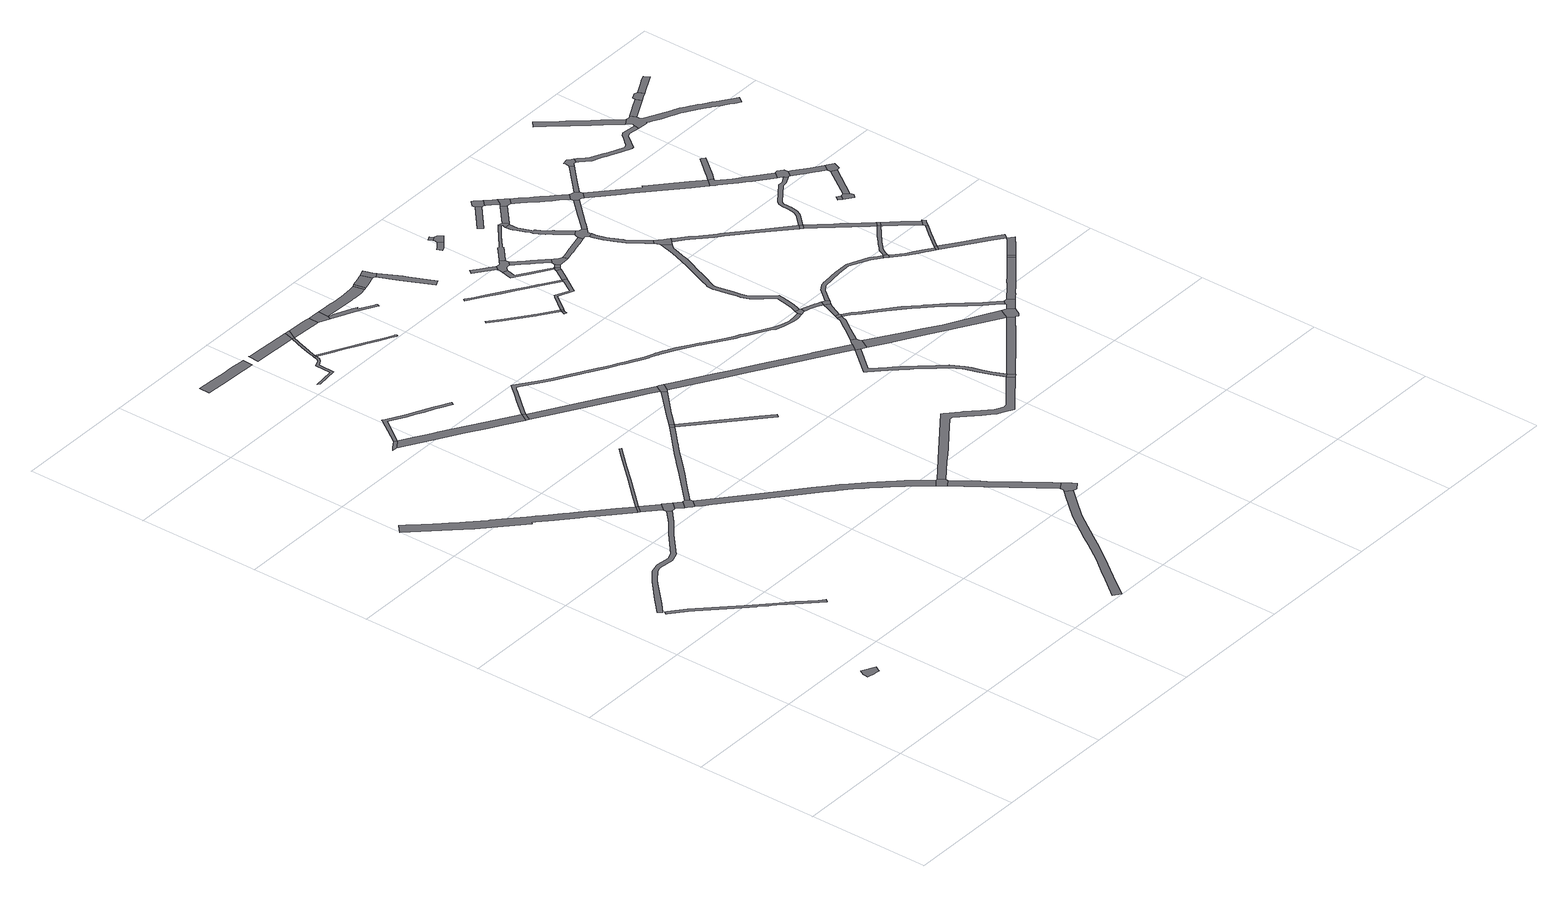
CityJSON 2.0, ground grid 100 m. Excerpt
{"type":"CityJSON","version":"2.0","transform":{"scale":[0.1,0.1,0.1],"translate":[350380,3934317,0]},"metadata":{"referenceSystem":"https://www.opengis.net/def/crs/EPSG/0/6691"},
"CityObjects":{
"road1":{"type":"Road","geometry":[{"type":"MultiSurface","lod":"1","boundaries":[[[0,1,2,3,4,5,6,7,8]]]}]},
"road2":{"type":"Road","attributes":{"RoadStructureAttribute.sectionType":"1"},"geometry":[{"type":"MultiSurface","lod":"1","boundaries":[[[9,10,11,12,13,14,15,16,17,18,19,20,21,22,23,24,25,26,27,28,29,30,31,32,33]]]}]},
"road3":{"type":"Road","attributes":{"RoadStructureAttribute.sectionType":"1"},"geometry":[{"type":"MultiSurface","lod":"1","boundaries":[[[34,35,36,37,38,39,40,41,42,43,44,45,46,47,48,49,50,51,52,53,54,55,56,57,58,59,60]]]}]},
"road4":{"type":"Road","attributes":{"RoadStructureAttribute.sectionType":"1"},"geometry":[{"type":"MultiSurface","lod":"1","boundaries":[[[61,62,63,64,65,66,67,68,69,70,71,72,73,74,75,76,77,78,79,80,81,82,83,84,85,86,87,88,89,90,91,92,93,94,95,96,97,98,99]]]}]},
"road5":{"type":"Road","geometry":[{"type":"MultiSurface","lod":"1","boundaries":[[[73,100,101,74]]]}]},
"road6":{"type":"Road","attributes":{"RoadStructureAttribute.sectionType":"1"},"geometry":[{"type":"MultiSurface","lod":"1","boundaries":[[[100,102,103,101]]]}]},
"road7":{"type":"Road","geometry":[{"type":"MultiSurface","lod":"1","boundaries":[[[102,104,49,48,105,106,107,108,103]]]}]},
"road8":{"type":"Road","geometry":[{"type":"MultiSurface","lod":"1","boundaries":[[[109,110,111,112,113,114,115]]]}]},
"road9":{"type":"Road","attributes":{"RoadStructureAttribute.sectionType":"1"},"geometry":[{"type":"MultiSurface","lod":"1","boundaries":[[[106,116,117,118,107]]]}]},
"road10":{"type":"Road","geometry":[{"type":"MultiSurface","lod":"1","boundaries":[[[119,120,118,117,121,122,123,124]]]}]},
"road11":{"type":"Road","attributes":{"RoadStructureAttribute.sectionType":"1"},"geometry":[{"type":"MultiSurface","lod":"1","boundaries":[[[125,126,127,128,129,130,131,132,133,134,135,74,101]]]}]},
"road12":{"type":"Road","attributes":{"RoadStructureAttribute.sectionType":"1"},"geometry":[{"type":"MultiSurface","lod":"1","boundaries":[[[109,136,137,138,139,140,141,142,143,144,145,146,147,110]]]}]},
"road13":{"type":"Road","attributes":{"RoadStructureAttribute.sectionType":"1"},"geometry":[{"type":"MultiSurface","lod":"1","boundaries":[[[148,149,150,151,152,153,154,155,156,157,158,159,160,161,162,163,164,165,166]]]}]},
"road14":{"type":"Road","attributes":{"RoadStructureAttribute.sectionType":"1"},"geometry":[{"type":"MultiSurface","lod":"1","boundaries":[[[167,168,169,170,171,172,173,174,175,176,177,178,179,180,181,182,183,184,185,186,187,188,111,110]]]}]},
"road15":{"type":"Road","attributes":{"RoadStructureAttribute.sectionType":"1"},"geometry":[{"type":"MultiSurface","lod":"1","boundaries":[[[189,190,191,192,193,194,195,196,120,119,197,198,199,200,201,202,203,204,205,206,207,208,209,210,211]]]}]},
"road16":{"type":"Road","attributes":{"RoadStructureAttribute.sectionType":"1"},"geometry":[{"type":"MultiSurface","lod":"1","boundaries":[[[212,213,214,215,216,217,218,219,220,221,222,223,224,225,124,123,226,227,228,229,230,231,232,233,234,235,236,237,238,239,240,241,242,243,244,245,246,247,248,249,250,251,252,253,254,255,256]]]}]},
"road17":{"type":"Road","attributes":{"RoadStructureAttribute.sectionType":"1"},"geometry":[{"type":"MultiSurface","lod":"1","boundaries":[[[257,258,259,260,261,262,263,264,265,266,267,268,269,270,271,272,273]]]}]},
"road18":{"type":"Road","geometry":[{"type":"MultiSurface","lod":"1","boundaries":[[[274,141,140,275]]]}]},
"road19":{"type":"Road","attributes":{"RoadStructureAttribute.sectionType":"1"},"geometry":[{"type":"MultiSurface","lod":"1","boundaries":[[[276,277,278,279,280,281,282,283,284,285,286,287,288,289]]]}]},
"road20":{"type":"Road","attributes":{"RoadStructureAttribute.sectionType":"1"},"geometry":[{"type":"MultiSurface","lod":"1","boundaries":[[[290,291,292,293,294,295,296]]]}]},
"road21":{"type":"Road","geometry":[{"type":"MultiSurface","lod":"1","boundaries":[[[297,276,289,298,299]]]}]},
"road22":{"type":"Road","attributes":{"RoadStructureAttribute.sectionType":"1"},"geometry":[{"type":"MultiSurface","lod":"1","boundaries":[[[296,300,301,302,299,298,303,304,305,306]]]}]},
"road23":{"type":"Road","geometry":[{"type":"MultiSurface","lod":"1","boundaries":[[[307,308,189,211]]]}]},
"road24":{"type":"Road","geometry":[{"type":"MultiSurface","lod":"1","boundaries":[[[309,256,255,310,311,312,313,314]]]}]},
"road25":{"type":"Road","attributes":{"RoadStructureAttribute.sectionType":"1"},"geometry":[{"type":"MultiSurface","lod":"1","boundaries":[[[315,316,317,318,319,320,274,275]]]}]},
"road26":{"type":"Road","geometry":[{"type":"MultiSurface","lod":"1","boundaries":[[[321,290,296,306]]]}]},
"road27":{"type":"Road","attributes":{"RoadStructureAttribute.sectionType":"1"},"geometry":[{"type":"MultiSurface","lod":"1","boundaries":[[[322,323,324,325,326,327,328,329,330,331,332,333,334,335,336,337,338,339,340,341,342,298,289]]]}]},
"road28":{"type":"Road","attributes":{"RoadStructureAttribute.sectionType":"1"},"geometry":[{"type":"MultiSurface","lod":"1","boundaries":[[[343,344,345,346,347,348,349,313,312,350,351,352,353,354,355,356]]]}]},
"road29":{"type":"Road","attributes":{"RoadStructureAttribute.sectionType":"1"},"geometry":[{"type":"MultiSurface","lod":"1","boundaries":[[[357,358,359,360,361,362,321,306,363,364]]]}]},
"road30":{"type":"Road","attributes":{"RoadStructureAttribute.sectionType":"1"},"geometry":[{"type":"MultiSurface","lod":"1","boundaries":[[[365,366,367,368,369,370,371,308,307]]]}]},
"road31":{"type":"Road","attributes":{"RoadStructureAttribute.sectionType":"1"},"geometry":[{"type":"MultiSurface","lod":"1","boundaries":[[[372,373,374,375,307,211]]]}]},
"road32":{"type":"Road","geometry":[{"type":"MultiSurface","lod":"1","boundaries":[[[272,376,377,378,356,355,379,273]]]}]},
"road33":{"type":"Road","geometry":[{"type":"MultiSurface","lod":"1","boundaries":[[[380,381,382,383,384,357,364]]]}]},
"road34":{"type":"Road","geometry":[{"type":"MultiSurface","lod":"1","boundaries":[[[385,386,387,388,318,317,369,368]]]}]},
"road35":{"type":"Road","attributes":{"RoadStructureAttribute.sectionType":"1"},"geometry":[{"type":"MultiSurface","lod":"1","boundaries":[[[389,390,391,392,393,394,395,396,397,398,383,382,381,399,400,401,402,403,404,405,406,407,408,409,410,411,412,413,414,382,415,416,417,418,419,420,421]]]}]},
"road36":{"type":"Road","attributes":{"RoadStructureAttribute.sectionType":"1"},"geometry":[{"type":"MultiSurface","lod":"1","boundaries":[[[422,423,424,425,426,427,428,429,430,431,432,433,434,435,436,437,438,439,440,441,442,443,444,445,446,447,448,449,450,451,452,453,454,455,456,457,458,459,460,461,462,463,141,274,464,465,466,467,468,469,470,471,472,473,474,475,476,477,478,479,480,481,482,483,484,485,486,487,488,489,490,491,492,493,494,495,496,497,498,499,500,501,502,503,504,505,506,507]]]}]},
"road37":{"type":"Road","attributes":{"RoadStructureAttribute.sectionType":"1"},"geometry":[{"type":"MultiSurface","lod":"1","boundaries":[[[508,509,510,511,512,513,514,515,516,517,518,519,520,521,309,314,522,523,524,525,526,527,528,529,530,531,532,533,534,535,536,537]]]}]},
"road38":{"type":"Road","geometry":[{"type":"MultiSurface","lod":"1","boundaries":[[[538,539,421,420]]]}]},
"road39":{"type":"Road","attributes":{"RoadStructureAttribute.sectionType":"1"},"geometry":[{"type":"MultiSurface","lod":"1","boundaries":[[[540,541,542,543,544,539,538,545,546,547,548,549]]]}]},
"road40":{"type":"Road","attributes":{"RoadStructureAttribute.sectionType":"1"},"geometry":[{"type":"MultiSurface","lod":"1","boundaries":[[[550,551,552,553,554,555,556,557,558,559,560,561,562,563,564]]]}]},
"road41":{"type":"Road","attributes":{"RoadStructureAttribute.sectionType":"1"},"geometry":[{"type":"MultiSurface","lod":"1","boundaries":[[[565,566,567,568,569,570,571,387,386,572,573,574,575,576,577]]]}]},
"road42":{"type":"Road","geometry":[{"type":"MultiSurface","lod":"1","boundaries":[[[578,579,580,581,582,549,548,583]]]}]},
"road43":{"type":"Road","attributes":{"RoadStructureAttribute.sectionType":"1"},"geometry":[{"type":"MultiSurface","lod":"1","boundaries":[[[584,585,586,587,588,578,583]]]}]},
"road44":{"type":"Road","attributes":{"RoadStructureAttribute.sectionType":"1"},"geometry":[{"type":"MultiSurface","lod":"1","boundaries":[[[589,590,591,592,593,564]]]}]},
"road45":{"type":"Road","geometry":[{"type":"MultiSurface","lod":"1","boundaries":[[[594,595,550,564,593]]]}]},
"road46":{"type":"Road","attributes":{"RoadStructureAttribute.sectionType":"1"},"geometry":[{"type":"MultiSurface","lod":"1","boundaries":[[[596,597,598,599,600,601,602,603,604,605,606,607,608,609,610,611,612,613,614,615,616,617]]]}]},
"road47":{"type":"Road","attributes":{"RoadStructureAttribute.sectionType":"1"},"geometry":[{"type":"MultiSurface","lod":"1","boundaries":[[[617,616,618,619,620,621,622,623,624,595,594,625,626,627,628,629,630,631]]]}]},
"road48":{"type":"Road","attributes":{"RoadStructureAttribute.sectionType":"1"},"geometry":[{"type":"MultiSurface","lod":"1","boundaries":[[[632,633,634,635,636,637,638,639,640,641,642,643,644,645,646,508,647,648,649,650,651,652,653,654,655,656,657,658,659,660,661,662,663,664,665,666,577]]]}]},
"road49":{"type":"Road","attributes":{"RoadStructureAttribute.sectionType":"1"},"geometry":[{"type":"MultiSurface","lod":"1","boundaries":[[[667,668,669,670,671,672,673]]]}]},
"road50":{"type":"Road","geometry":[{"type":"MultiSurface","lod":"1","boundaries":[[[666,674,675,676,677,678,679,565,577]]]}]},
"road51":{"type":"Road","geometry":[{"type":"MultiSurface","lod":"1","boundaries":[[[680,681,682,683,684,667,673,685,686,687,688,689,690,691,692,693,694]]]}]},
"road52":{"type":"Road","attributes":{"RoadStructureAttribute.sectionType":"1"},"geometry":[{"type":"MultiSurface","lod":"1","boundaries":[[[695,696,697,698,690,689,699,700,701,702,703,704,705]]]}]},
"road53":{"type":"Road","geometry":[{"type":"MultiSurface","lod":"1","boundaries":[[[706,707,647,508,537]]]}]},
"road54":{"type":"Road","geometry":[{"type":"MultiSurface","lod":"1","boundaries":[[[708,709,617,631]]]}]},
"road55":{"type":"Road","attributes":{"RoadStructureAttribute.sectionType":"1"},"geometry":[{"type":"MultiSurface","lod":"1","boundaries":[[[710,711,712,713,714,715,716,717]]]}]},
"road56":{"type":"Road","geometry":[{"type":"MultiSurface","lod":"1","boundaries":[[[704,718,709,708,719,720,721,722,705]]]}]},
"road57":{"type":"Road","attributes":{"RoadStructureAttribute.sectionType":"1"},"geometry":[{"type":"MultiSurface","lod":"1","boundaries":[[[693,723,724,725,726,727,728,729,730,731,694]]]}]},
"road58":{"type":"Road","geometry":[{"type":"MultiSurface","lod":"1","boundaries":[[[732,733,734,735]]]}]},
"road59":{"type":"Road","attributes":{"RoadStructureAttribute.sectionType":"1"},"geometry":[{"type":"MultiSurface","lod":"1","boundaries":[[[736,737,738,739,740,721,720]]]}]},
"road60":{"type":"Road","geometry":[{"type":"MultiSurface","lod":"1","boundaries":[[[734,741,710,717,742,743,744,735]]]}]},
"road61":{"type":"Road","geometry":[{"type":"MultiSurface","lod":"1","boundaries":[[[738,745,746,747,748,749,750,728,727,751,752,739]]]}]},
"road62":{"type":"Road","geometry":[{"type":"MultiSurface","lod":"1","boundaries":[[[507,506,753,754,755,756]]]}]},
"road63":{"type":"Road","attributes":{"RoadStructureAttribute.sectionType":"1"},"geometry":[{"type":"MultiSurface","lod":"1","boundaries":[[[680,757,758,759,760,761,762,763,764,765,766,767,768,769,770,771,681]]]}]},
"road64":{"type":"Road","geometry":[{"type":"MultiSurface","lod":"1","boundaries":[[[772,773,774,775,776,777]]]}]},
"road65":{"type":"Road","attributes":{"RoadStructureAttribute.sectionType":"1"},"geometry":[{"type":"MultiSurface","lod":"1","boundaries":[[[778,779,780,781,782,783,784,754,753,785,786,787,788]]]}]},
"road66":{"type":"Road","attributes":{"RoadStructureAttribute.sectionType":"1"},"geometry":[{"type":"MultiSurface","lod":"1","boundaries":[[[789,790,777,776,791,792,793,794,788]]]}]},
"road67":{"type":"Road","attributes":{"RoadStructureAttribute.sectionType":"1"},"geometry":[{"type":"MultiSurface","lod":"1","boundaries":[[[795,796,797,798,799,800,801,802,803,804,805,675,674]]]}]},
"road68":{"type":"Road","attributes":{"RoadStructureAttribute.sectionType":"1"},"geometry":[{"type":"MultiSurface","lod":"1","boundaries":[[[707,806,807,808,809,810,811,812,813,814,815,816,799,817,818,819,820,821,822,823,824,825,826,647]]]}]},
"road69":{"type":"Road","attributes":{"RoadStructureAttribute.sectionType":"1"},"geometry":[{"type":"MultiSurface","lod":"1","boundaries":[[[827,828,829,830,747,746,831,832,833,834,835,836,837]]]}]},
"road70":{"type":"Road","attributes":{"RoadStructureAttribute.sectionType":"1"},"geometry":[{"type":"MultiSurface","lod":"1","boundaries":[[[838,839,840,841,842,843,844,845,846,847,848,849,850,851,852,853,854,855,856,857,858,756,755,859,860,861,862,863,864,865,866,867,868,869,870,871,872,873,874,875,876,877,878,879,880,881,882,883,884,885,886,887,888,889]]]}]},
"road71":{"type":"Road","geometry":[{"type":"MultiSurface","lod":"1","boundaries":[[[794,890,891,778,788]]]}]},
"road72":{"type":"Road","geometry":[{"type":"MultiSurface","lod":"1","boundaries":[[[892,893,894,895,765,764,896,897,898,899]]]}]},
"road73":{"type":"Road","attributes":{"RoadStructureAttribute.sectionType":"1"},"geometry":[{"type":"MultiSurface","lod":"1","boundaries":[[[900,901,902,903,904,905,906,907,908,909,910,775,774,773,911,912,913,914,915,678,677,916,917,918,774,919,920,921,922,923,924,925,926,927,928,929,930,931,932,933,934,935,936,937,938,939]]]}]},
"road74":{"type":"Road","attributes":{"RoadStructureAttribute.sectionType":"1"},"geometry":[{"type":"MultiSurface","lod":"1","boundaries":[[[940,941,942,943]]]}]},
"road75":{"type":"Road","attributes":{"RoadStructureAttribute.sectionType":"1"},"geometry":[{"type":"MultiSurface","lod":"1","boundaries":[[[944,945,946,947,948,949,950,951,952,953,954,955,892,899,956,957,958,959,960,961,962,963,964,965,966,967,968]]]}]},
"road76":{"type":"Road","geometry":[{"type":"MultiSurface","lod":"1","boundaries":[[[836,969,970,971,972,973,974,975,976,977,978,944,968,979,837]]]}]},
"road77":{"type":"Road","attributes":{"RoadStructureAttribute.sectionType":"1"},"geometry":[{"type":"MultiSurface","lod":"1","boundaries":[[[980,894,893,981]]]}]},
"road78":{"type":"Road","attributes":{"RoadStructureAttribute.sectionType":"1"},"geometry":[{"type":"MultiSurface","lod":"1","boundaries":[[[982,983,984,985,986,987,988,989,990,991,971,970,992,993,994,995,996,997,998,999,1000,1001,1002,1003,1004]]]}]},
"road79":{"type":"Road","geometry":[{"type":"MultiSurface","lod":"1","boundaries":[[[1005,943,942,1006,1007,1008,1009,1010]]]}]},
"road80":{"type":"Road","geometry":[{"type":"MultiSurface","lod":"1","boundaries":[[[888,1011,1012,1013,1014,982,1004,1015,1016,1017,1018,889]]]}]},
"road81":{"type":"Road","attributes":{"RoadStructureAttribute.sectionType":"1"},"geometry":[{"type":"MultiSurface","lod":"1","boundaries":[[[1006,1019,1020,1021,1022,1023,1007]]]}]},
"road82":{"type":"Road","geometry":[{"type":"MultiSurface","lod":"1","boundaries":[[[1024,1025,1026,1027,1022,1021,980,981,1028,1029]]]}]},
"road83":{"type":"Road","geometry":[{"type":"MultiSurface","lod":"1","boundaries":[[[1030,800,799,816,1031,1032,1033,1034]]]}]},
"road84":{"type":"Road","attributes":{"RoadStructureAttribute.sectionType":"1"},"geometry":[{"type":"MultiSurface","lod":"1","boundaries":[[[1035,1036,1037,1038,1039,1040,1041,1042,1043,1044,1045,1046,1047,1048,1049,1050,1051,1052,1053,1054,1055,891,890]]]}]},
"road85":{"type":"Road","attributes":{"RoadStructureAttribute.sectionType":"1"},"geometry":[{"type":"MultiSurface","lod":"1","boundaries":[[[1056,1057,1058,977,976,1059,1060,1061,1062,1063]]]}]},
"road86":{"type":"Road","geometry":[{"type":"MultiSurface","lod":"1","boundaries":[[[1064,1065,1066,1067,1068,1069,900,939,1070,1030,1034]]]}]},
"road87":{"type":"Road","attributes":{"RoadStructureAttribute.sectionType":"1"},"geometry":[{"type":"MultiSurface","lod":"1","boundaries":[[[1071,1072,1073,1074,1075,1076,1077,1078,1079,1080,1081,1082,1083,1084,1085,1086,1087,1088,1089,1024,1029]]]}]},
"road88":{"type":"Road","attributes":{"RoadStructureAttribute.sectionType":"1"},"geometry":[{"type":"MultiSurface","lod":"1","boundaries":[[[1090,1091,1092,1093,1094,1095,1096,1097,1098,1099,1100,1101,1102,1103,1104,1105,1106,1107,1108,1109,1012,1011]]]}]},
"road89":{"type":"Road","geometry":[{"type":"MultiSurface","lod":"1","boundaries":[[[1110,1111,1112,1113,1081,1080,1063,1062,1114,1115]]]}]},
"road90":{"type":"Road","geometry":[{"type":"MultiSurface","lod":"1","boundaries":[[[1041,1116,1117,1118,1119,1042]]]}]},
"road91":{"type":"Road","attributes":{"RoadStructureAttribute.sectionType":"1"},"geometry":[{"type":"MultiSurface","lod":"1","boundaries":[[[1120,1121,1122,1123,1124,1125,1126,1127,1128,1129,1130,1069,1068,1131,1132,1133,1134,1135,1136,1137,1138,1139,1140,1141]]]}]},
"road92":{"type":"Road","attributes":{"RoadStructureAttribute.sectionType":"1"},"geometry":[{"type":"MultiSurface","lod":"1","boundaries":[[[1111,1142,1143,1144,1145,1112]]]}]},
"road93":{"type":"Road","attributes":{"RoadStructureAttribute.sectionType":"1"},"geometry":[{"type":"MultiSurface","lod":"1","boundaries":[[[1116,1146,1147,1148,1149,1150,1151,1152,1153,1154,1155,1156,1117]]]}]},
"road94":{"type":"Road","geometry":[{"type":"MultiSurface","lod":"1","boundaries":[[[1096,1157,1158,1097]]]}]},
"road95":{"type":"Road","attributes":{"RoadStructureAttribute.sectionType":"1"},"geometry":[{"type":"MultiSurface","lod":"1","boundaries":[[[1159,1160,1161,1162,1163,1164,1110,1115,1165,1166,1167,1168,1169,1170,1171,1172,1173,1174,1175]]]}]},
"road96":{"type":"Road","attributes":{"RoadStructureAttribute.sectionType":"1"},"geometry":[{"type":"MultiSurface","lod":"1","boundaries":[[[1176,1177,1178,1179,1180,1181,1182,1183,1184,1185,1186,1187,1119,1118,1188,1189,1190,1191,1192,1193,1194,1195,1196,1197,1198,1199,1200]]]}]},
"road97":{"type":"Road","geometry":[{"type":"MultiSurface","lod":"1","boundaries":[[[1201,1202,1151,1150,1203]]]}]},
"road98":{"type":"Road","attributes":{"RoadStructureAttribute.sectionType":"1"},"geometry":[{"type":"MultiSurface","lod":"1","boundaries":[[[1204,1205,1206,1207,1208,1209,1210,1158,1157,1211,1212,1213,1214,1215,1216,1217,1200]]]}]},
"road99":{"type":"Road","geometry":[{"type":"MultiSurface","lod":"1","boundaries":[[[1218,1219,1220,1221,1222,1223,1224,1144,1143,1225,1226,1227]]]}]},
"road100":{"type":"Road","geometry":[{"type":"MultiSurface","lod":"1","boundaries":[[[1228,1229,1120,1141,1230]]]}]},
"road101":{"type":"Road","attributes":{"RoadStructureAttribute.sectionType":"1"},"geometry":[{"type":"MultiSurface","lod":"1","boundaries":[[[1231,1232,1233,1234,1202,1201]]]}]},
"road102":{"type":"Road","geometry":[{"type":"MultiSurface","lod":"1","boundaries":[[[1199,1235,1236,1204,1200]]]}]},
"road103":{"type":"Road","attributes":{"RoadStructureAttribute.sectionType":"1"},"geometry":[{"type":"MultiSurface","lod":"1","boundaries":[[[1237,1238,1239,1240,1241,1242,1243,1244,1245,1201,1203]]]}]},
"road104":{"type":"Road","attributes":{"RoadStructureAttribute.sectionType":"1"},"geometry":[{"type":"MultiSurface","lod":"1","boundaries":[[[1246,1247,1248,1249,1250,1251,1252,1253,1254,1255,1256,1257,1258,1259,1260,1261,1262,1263,1264,1265,1266,1267,1268,1269,1097,1158]]]}]},
"road105":{"type":"Road","attributes":{"RoadStructureAttribute.sectionType":"1"},"geometry":[{"type":"MultiSurface","lod":"1","boundaries":[[[1270,1271,1272,1273,1274,1275,1276,1277,1278,1279,1235,1199]]]}]},
"road106":{"type":"Road","attributes":{"RoadStructureAttribute.sectionType":"1"},"geometry":[{"type":"MultiSurface","lod":"1","boundaries":[[[1280,1281,1282,1283,1228,1230,1284,1285,1240]]]}]},
"road107":{"type":"Road","geometry":[{"type":"MultiSurface","lod":"1","boundaries":[[[1274,1286,1287,1288,1233,1232,1289,1290,1291,1275]]]}]},
"road108":{"type":"Road","attributes":{"RoadStructureAttribute.sectionType":"1"},"geometry":[{"type":"MultiSurface","lod":"1","boundaries":[[[1175,1174,1292,1293,1294,1295,1296,1297,1298,1299,1300,1301,1302,1303,1304,1305,1306,1307,1308]]]}]},
"road109":{"type":"Road","geometry":[{"type":"MultiSurface","lod":"1","boundaries":[[[1309,1310,1311,1312,1313,1314,1315,1316,1175,1308]]]}]},
"road110":{"type":"Road","attributes":{"RoadStructureAttribute.sectionType":"1"},"geometry":[{"type":"MultiSurface","lod":"1","boundaries":[[[1317,1318,1319,1320]]]}]},
"road111":{"type":"Road","attributes":{"RoadStructureAttribute.sectionType":"1"},"geometry":[{"type":"MultiSurface","lod":"1","boundaries":[[[1226,1321,1322,1323,1324,1325,1326,1327,1328,1329,1330,1331,1332,1333,1334,1335,1336,1337,1338,1339,1340,1341,1342,1343,1344,1345,1346,1347,1348,1349,1350,1227]]]}]},
"road112":{"type":"Road","attributes":{"RoadStructureAttribute.sectionType":"1"},"geometry":[{"type":"MultiSurface","lod":"1","boundaries":[[[1351,1352,1353,1354,1317,1320]]]}]},
"road113":{"type":"Road","geometry":[{"type":"MultiSurface","lod":"1","boundaries":[[[1355,1300,1299,1356,1258,1257,1357,1358,1359,1360]]]}]},
"road114":{"type":"Road","attributes":{"RoadStructureAttribute.sectionType":"1"},"geometry":[{"type":"MultiSurface","lod":"1","boundaries":[[[1354,1353,1361,1362]]]}]},
"road115":{"type":"Road","attributes":{"RoadStructureAttribute.sectionType":"1"},"geometry":[{"type":"MultiSurface","lod":"1","boundaries":[[[1363,1364,1365,1366,1367,1368,1369,1370,1371,1372,1373,1374,1375,1376,1377,1378,1379,1380,1381,1382,1383,1384,1385]]]}]},
"road116":{"type":"Road","attributes":{"RoadStructureAttribute.sectionType":"1"},"geometry":[{"type":"MultiSurface","lod":"1","boundaries":[[[1386,1387,1388,1359,1358,1389,1390,1391,1392,1393,1394,1395]]]}]},
"road117":{"type":"Road","geometry":[{"type":"MultiSurface","lod":"1","boundaries":[[[1394,1362,1361,1396,1397,1398,1395]]]}]},
"road118":{"type":"Road","geometry":[{"type":"MultiSurface","lod":"1","boundaries":[[[1399,1400,1401,1402,1403,1404,1405]]]}]},
"road119":{"type":"Road","attributes":{"RoadStructureAttribute.sectionType":"1"},"geometry":[{"type":"MultiSurface","lod":"1","boundaries":[[[1406,1407,1408,1409,1410,1411,1412,1413,1414,1415,1416,1417,1418,1419,1420,1421,1422,1423,1424,1425,1426,1427,1403,1402,1428,1375,1374,1429,1430,1337,1336,1431,1432,1433,1434,1435,1436,1437,1438,1439,1440,1441,1442,1443,1444,1445,1446,1447,1448,1449,1450,1451,1452,1453,1454,1455,1456]]]}]},
"road120":{"type":"Road","geometry":[{"type":"MultiSurface","lod":"1","boundaries":[[[1404,1457,1458,1459,1460,1461,1462,1463,1405]]]}]},
"road121":{"type":"Road","attributes":{"RoadStructureAttribute.sectionType":"1"},"geometry":[{"type":"MultiSurface","lod":"1","boundaries":[[[1464,1465,1466,1467,1468,1469,1460,1459]]]}]}
},
"vertices":[
[616,769,0],[675,761,0],[697,757,0],[729,755,0],[733,767,0],[751,801,0],[644,857,0],[622,816,0],[621,806,0],
[367,2371,0],[482,2276,0],[517,2243,0],[676,2080,0],[826,1930,0],[830,1926,0],[886,1872,0],[900,1857,0],[929,1830,0],[981,1778,0],[1022,1738,0],[1139,1616,0],[1162,1595,0],[1181,1578,0],[1200,1599,0],[1160,1635,0],[1055,1745,0],[1047,1753,0],[966,1833,0],[965,1833,0],[826,1967,0],[502,2297,0],[388,2389,0],[373,2400,0],[357,2378,0],
[361,2409,0],[365,2412,0],[437,2479,0],[573,2610,0],[647,2680,0],[662,2694,0],[736,2749,0],[774,2762,0],[796,2766,0],[916,2754,0],[926,2758,0],[989,2782,0],[1175,2949,0],[1298,3044,0],[1402,3140,0],[1373,3165,0],[1272,3070,0],[1156,2980,0],[969,2814,0],[918,2794,0],[811,2804,0],[791,2806,0],[719,2782,0],[638,2722,0],[622,2707,0],[456,2553,0],[334,2436,0],
[254,4210,0],[362,4094,0],[661,3815,0],[675,3830,0],[693,3815,0],[697,3812,0],[796,3722,0],[930,3600,0],[990,3546,0],[1013,3524,0],[1093,3450,0],[1098,3445,0],[1237,3320,0],[1283,3374,0],[1179,3469,0],[1048,3588,0],[1037,3598,0],[983,3648,0],[915,3711,0],[901,3723,0],[796,3818,0],[796,3819,0],[756,3855,0],[719,3889,0],[711,3895,0],[710,3897,0],[643,3959,0],[517,4078,0],[510,4084,0],[396,4195,0],[363,4227,0],[310,4283,0],[288,4305,0],[276,4318,0],[233,4363,0],[122,4483,0],[104,4504,0],[67,4544,0],[1,4482,0],
[1249,3309,0],[1297,3362,0],
[1373,3197,0],[1419,3252,0],
[1373,3167,0],[1403,3141,0],[1432,3143,0],[1480,3197,0],[1421,3250,0],
[823,5156,0],[893,5205,0],[870,5221,0],[804,5176,0],[785,5163,0],[782,5160,0],[781,5160,0],
[1437,3139,0],[1486,3096,0],[1533,3149,0],
[1584,3125,0],[1559,3152,0],[1502,3082,0],[1530,3058,0],[1541,3049,0],[1587,3102,0],
[1390,3462,0],[1529,3612,0],[1637,3732,0],[1743,3847,0],[1774,3880,0],[1793,3901,0],[1780,3912,0],[1729,3857,0],[1543,3655,0],[1515,3625,0],[1386,3486,0],
[1120,4977,0],[1266,4889,0],[1398,4809,0],[1532,4728,0],[1655,4654,0],[1695,4721,0],[1469,4858,0],[1343,4935,0],[1155,5049,0],[1145,5054,0],[1090,5087,0],[994,5145,0],
[1013,6682,0],[982,6684,0],[911,6688,0],[854,6690,0],[810,6693,0],[700,6697,0],[680,6698,0],[550,6706,0],[546,6619,0],[623,6615,0],[624,6615,0],[632,6614,0],[666,6613,0],[678,6612,0],[757,6609,0],[811,6606,0],[821,6606,0],[918,6601,0],[1009,6596,0],
[1039,5412,0],[1174,5337,0],[1230,5310,0],[1292,5279,0],[1372,5239,0],[1404,5224,0],[1496,5178,0],[1497,5178,0],[1499,5183,0],[1508,5202,0],[1468,5223,0],[1458,5228,0],[1373,5273,0],[1362,5278,0],[1347,5285,0],[1218,5346,0],[1185,5362,0],[1182,5364,0],[1054,5435,0],[1033,5448,0],[1029,5450,0],[1027,5447,0],
[2212,3800,0],[2140,3727,0],[2034,3627,0],[1957,3554,0],[1908,3503,0],[1902,3497,0],[1901,3496,0],[1792,3383,0],[1739,3278,0],[1741,3279,0],[1822,3359,0],[1859,3397,0],[1984,3526,0],[1985,3527,0],[1986,3528,0],[1996,3538,0],[2064,3604,0],[2079,3618,0],[2080,3619,0],[2085,3625,0],[2168,3705,0],[2234,3770,0],[2238,3774,0],
[2808,1969,0],[2731,2062,0],[2712,2085,0],[2640,2160,0],[2632,2170,0],[2622,2179,0],[2535,2274,0],[2533,2276,0],[2404,2398,0],[2396,2405,0],[2389,2412,0],[2322,2472,0],[2237,2547,0],[2005,2744,0],[1582,3013,0],[1658,2949,0],[1665,2943,0],[1735,2884,0],[1834,2797,0],[1890,2749,0],[1956,2692,0],[2082,2585,0],[2223,2465,0],[2243,2447,0],[2276,2418,0],[2309,2389,0],[2343,2359,0],[2351,2352,0],[2373,2331,0],[2403,2303,0],[2436,2271,0],[2461,2246,0],[2485,2222,0],[2520,2187,0],[2550,2155,0],[2569,2135,0],[2578,2125,0],[2587,2116,0],[2653,2041,0],[2657,2037,0],[2683,2008,0],[2741,1937,0],[2770,1900,0],[2794,1870,0],[2850,1914,0],
[3258,1069,0],[3088,874,0],[2929,644,0],[2881,573,0],[2772,414,0],[2649,258,0],[2613,210,0],[2486,46,0],[2539,5,0],[2677,186,0],[2824,377,0],[2932,532,0],[2983,607,0],[3140,833,0],[3274,987,0],[3347,1072,0],[3297,1115,0],
[1714,4700,0],[1678,4640,0],
[1353,6311,0],[1344,6278,0],[1328,6261,0],[1294,6245,0],[1280,6238,0],[1280,6237,0],[1275,6106,0],[1102,6086,0],[1121,6069,0],[1295,6090,0],[1300,6225,0],[1341,6248,0],[1361,6269,0],[1373,6306,0],
[1462,6658,0],[1222,6671,0],[1083,6679,0],[1076,6680,0],[1072,6593,0],[1265,6583,0],[1438,6573,0],
[1354,6316,0],[1377,6324,0],[1359,6330,0],
[1397,6451,0],[1380,6398,0],[1369,6363,0],[1395,6383,0],[1415,6444,0],[1423,6468,0],[1459,6573,0],
[2259,3796,0],[2233,3821,0],
[2866,1912,0],[2807,1853,0],[2828,1825,0],[2843,1804,0],[2900,1846,0],[2903,1865,0],
[2362,4228,0],[2441,4180,0],[2525,4129,0],[2561,4189,0],[2423,4273,0],[2193,4411,0],
[1506,6656,0],
[1428,6277,0],[1497,6241,0],[1520,6229,0],[1532,6223,0],[1570,6203,0],[1643,6164,0],[1646,6162,0],[1676,6146,0],[1708,6129,0],[1798,6081,0],[1874,6043,0],[1887,6036,0],[1903,6027,0],[1922,6016,0],[1928,6013,0],[1937,6028,0],[1923,6036,0],[1920,6037,0],[1853,6073,0],[1713,6148,0],[1590,6211,0],
[3335,1250,0],[3207,1425,0],[3191,1447,0],[3184,1457,0],[3063,1623,0],[3035,1661,0],[3003,1704,0],[2868,1771,0],[2912,1709,0],[2996,1593,0],[3102,1448,0],[3215,1294,0],[3313,1161,0],[3370,1201,0],
[1717,6643,0],[1679,6645,0],[1677,6645,0],[1660,6646,0],[1585,6650,0],[1507,6656,0],[1710,6559,0],[1712,6559,0],
[2345,3884,0],[2346,3885,0],[2359,3899,0],[2554,4089,0],[2524,4117,0],[2391,3983,0],[2332,3923,0],
[2296,3722,0],[2788,3277,0],[2810,3303,0],[2717,3386,0],
[3378,1066,0],[3436,1107,0],[3414,1139,0],[3312,1131,0],
[1714,6558,0],[1800,6518,0],[1816,6553,0],[1819,6638,0],[1792,6639,0],
[2562,4096,0],[2572,4101,0],[2608,4161,0],[2579,4179,0],
[2173,6637,0],[2147,6634,0],[2106,6631,0],[2105,6631,0],[2099,6631,0],[2010,6630,0],[1994,6631,0],[1933,6635,0],[1869,6636,0],[1862,6637,0],[1913,6466,0],[1987,6432,0],[2126,6355,0],[2141,6348,0],[2146,6358,0],[2153,6370,0],[2144,6375,0],[2136,6379,0],[2016,6446,0],[2036,6457,0],[1994,6476,0],[1958,6493,0],[1919,6508,0],[1895,6520,0],[1858,6535,0],[1844,6540,0],[1921,6549,0],[2060,6544,0],[2116,6545,0],[2119,6545,0],[2190,6546,0],[2244,6559,0],[2223,6644,0],
[3841,3961,0],[3790,3956,0],[3775,3959,0],[3714,3971,0],[3655,3994,0],[3530,4067,0],[3442,4119,0],[3432,4124,0],[3411,4134,0],[3387,4146,0],[3344,4171,0],[3281,4213,0],[3178,4279,0],[3172,4283,0],[3112,4322,0],[3027,4378,0],[2973,4406,0],[2967,4409,0],[2933,4427,0],[2902,4443,0],[2883,4450,0],[2869,4455,0],[2796,4481,0],[2713,4528,0],[2661,4556,0],[2616,4580,0],[2568,4605,0],[2567,4606,0],[2520,4630,0],[2486,4652,0],[2485,4653,0],[2427,4690,0],[2313,4757,0],[2311,4758,0],[2183,4831,0],[2113,4873,0],[1949,4996,0],[1934,4999,0],[1919,4983,0],[1911,4974,0],[1870,4925,0],[1804,4848,0],[1743,4734,0],[1893,4909,0],[1925,4947,0],[1931,4955,0],[1940,4959,0],[1965,4945,0],[2100,4849,0],[2170,4808,0],[2266,4752,0],[2344,4707,0],[2395,4676,0],[2399,4673,0],[2457,4638,0],[2518,4601,0],[2622,4548,0],[2628,4545,0],[2644,4537,0],[2780,4461,0],[2808,4451,0],[2812,4449,0],[2861,4429,0],[2879,4421,0],[2889,4417,0],[3011,4355,0],[3141,4272,0],[3165,4257,0],[3225,4217,0],[3230,4214,0],[3326,4148,0],[3378,4119,0],[3420,4098,0],[3427,4094,0],[3447,4083,0],[3552,4021,0],[3610,3988,0],[3641,3967,0],[3704,3945,0],[3776,3930,0],[3793,3927,0],[3822,3927,0],[3840,3927,0],[3845,3927,0],[3899,3940,0],[3893,3968,0],
[4175,2321,0],[4095,2259,0],[4007,2190,0],[3962,2156,0],[3900,2106,0],[3870,2102,0],[3819,2128,0],[3807,2135,0],[3734,2202,0],[3644,2293,0],[3636,2301,0],[3541,2387,0],[3526,2398,0],[3068,2061,0],[3081,1995,0],[3125,2028,0],[3152,2046,0],[3228,2100,0],[3342,2184,0],[3343,2185,0],[3353,2192,0],[3509,2308,0],[3540,2306,0],[3689,2162,0],[3762,2096,0],[3772,2086,0],[3818,2062,0],[3893,2023,0],[3979,2090,0],[4208,2268,0],
[2261,6563,0],[2245,6656,0],
[2347,6685,0],[2334,6680,0],[2332,6680,0],[2312,6673,0],[2277,6664,0],[2319,6578,0],[2331,6581,0],[2382,6600,0],[2390,6603,0],[2360,6689,0],
[2891,5312,0],[2740,5417,0],[2732,5422,0],[2731,5422,0],[2717,5432,0],[2542,5569,0],[2450,5641,0],[2441,5623,0],[2511,5568,0],[2512,5567,0],[2612,5491,0],[2709,5414,0],[2729,5400,0],[2740,5393,0],[2882,5294,0],
[3823,3428,0],[3572,3580,0],[3554,3591,0],[3228,3787,0],[3022,3911,0],[2939,3961,0],[2657,4132,0],[2936,3882,0],[3094,3786,0],[3186,3731,0],[3500,3541,0],[3776,3375,0],[3784,3369,0],
[2451,6611,0],[2444,6623,0],[2416,6711,0],[2399,6704,0],[2382,6697,0],[2414,6592,0],
[2485,6434,0],[2595,6194,0],[2644,6217,0],[2555,6413,0],[2538,6449,0],
[2873,5261,0],[2889,5253,0],[2898,5279,0],[2899,5283,0],[2899,5284,0],
[2910,5298,0],[2894,5309,0],
[3070,5614,0],[3045,5630,0],[2991,5665,0],[2921,5710,0],[2871,5741,0],[2791,5792,0],[2730,5831,0],[2716,5841,0],[2644,5886,0],[2604,5912,0],[2583,5925,0],[2575,5930,0],[2565,5912,0],[2640,5863,0],[2688,5833,0],[2760,5788,0],[2794,5767,0],[2910,5693,0],[2911,5692,0],[3053,5602,0],[3184,5518,0],[3194,5534,0],
[3190,5515,0],[3128,5416,0],[3123,5408,0],[3007,5457,0],[3002,5451,0],[2998,5445,0],[2944,5375,0],[2960,5364,0],[3014,5434,0],[3139,5382,0],[3150,5399,0],[3212,5493,0],[3216,5499,0],[3225,5514,0],
[3622,3173,0],[3602,3150,0],[3619,3133,0],[3725,3030,0],[3727,3027,0],[3828,2917,0],[3845,2898,0],[3849,2894,0],[3892,2849,0],[3958,2773,0],[4015,2708,0],[4062,2625,0],[4064,2622,0],[4098,2521,0],[4130,2424,0],[4206,2344,0],[4174,2415,0],[4162,2441,0],[4138,2513,0],[4115,2585,0],[4099,2633,0],[4080,2668,0],[4045,2729,0],[3984,2801,0],[3941,2845,0],[3902,2889,0],[3897,2895,0],[3829,2972,0],[3817,2985,0],[3778,3027,0],[3754,3053,0],[3663,3142,0],[3662,3144,0],[3662,3159,0],[3816,3345,0],
[3042,6004,0],[2999,6036,0],[2966,6062,0],[2929,6090,0],[2887,6121,0],[2863,6089,0],[3017,5972,0],
[3855,3321,0],[3906,3406,0],[3898,3416,0],[3892,3446,0],[3862,3472,0],[3841,3449,0],
[3138,6001,0],[3111,6031,0],[3078,6001,0],[3057,6000,0],[3048,5999,0],[3017,5969,0],[3015,5945,0],[3014,5937,0],[3014,5935,0],[3012,5925,0],[3051,5915,0],[3077,5940,0],[3091,5940,0],[3109,5940,0],[3138,5970,0],
[3242,5699,0],[3062,5814,0],[3032,5834,0],[3041,5869,0],[2996,5860,0],[2993,5835,0],[3023,5816,0],[3120,5754,0],[3226,5687,0],[3269,5659,0],[3279,5675,0],
[4240,2289,0],[4238,2292,0],
[3293,5620,0],[3261,5640,0],
[3021,6517,0],[2967,6474,0],[2965,6473,0],[2947,6465,0],[2966,6424,0],[2991,6436,0],[2995,6439,0],[3049,6482,0],
[3258,5643,0],[3298,5627,0],[3306,5640,0],[3285,5673,0],[3283,5672,0],
[3167,5881,0],[3213,5835,0],[3239,5810,0],[3278,5770,0],[3321,5725,0],[3351,5755,0],[3324,5783,0],[3250,5857,0],[3226,5881,0],
[3039,6605,0],[3005,6586,0],[3022,6555,0],[3056,6575,0],
[3314,5645,0],[3327,5655,0],[3336,5660,0],[3315,5693,0],[3299,5682,0],
[3026,6547,0],[3063,6493,0],[3114,6534,0],[3086,6569,0],
[3420,5664,0],[3432,5667,0],[3422,5706,0],[3392,5715,0],[3368,5737,0],[3367,5738,0],[3321,5723,0],[3318,5695,0],
[3941,3950,0],[3954,3985,0],[3940,3990,0],[3903,3998,0],
[3192,6046,0],[3194,6048,0],[3258,6109,0],[3253,6115,0],[3265,6126,0],[3364,6211,0],[3435,6270,0],[3463,6289,0],[3451,6306,0],[3425,6287,0],[3349,6222,0],[3252,6141,0],[3238,6130,0],[3229,6139,0],[3165,6079,0],
[4024,3726,0],[4021,3717,0],[4054,3703,0],[4070,3725,0],[4064,3730,0],[4031,3743,0],
[4104,3926,0],[4064,3945,0],[4057,3947,0],[4050,3950,0],[3997,3970,0],[3984,3974,0],[3972,3978,0],[4007,3928,0],[4008,3927,0],[4044,3913,0],[4088,3892,0],
[4070,3838,0],[4062,3820,0],[4084,3776,0],[4108,3831,0],[4129,3858,0],[4130,3858,0],
[4017,3224,0],[4026,3219,0],[4263,3076,0],[4340,3030,0],[4760,2777,0],[4806,2863,0],[4681,2930,0],[4396,3085,0],[4392,3088,0],[4290,3155,0],[4151,3246,0],
[4326,2359,0],[4351,2378,0],[4436,2444,0],[4438,2445,0],[4507,2499,0],[4563,2543,0],[4593,2567,0],[4633,2598,0],[4677,2632,0],[4764,2702,0],[4802,2732,0],[4756,2775,0],[4750,2770,0],[4692,2724,0],[4604,2654,0],[4548,2609,0],[4499,2571,0],[4400,2494,0],[4352,2457,0],[4309,2424,0],[4280,2401,0],
[3601,5751,0],[3503,5726,0],[3501,5726,0],[3442,5711,0],[3511,5686,0],[3514,5687,0],[3570,5701,0],[3624,5715,0],[3682,5731,0],[3693,5734,0],[3683,5773,0],
[3938,5124,0],[3922,5078,0],[3900,5013,0],[3873,4946,0],[3812,4797,0],[3789,4741,0],[3772,4697,0],[3765,4680,0],[3760,4632,0],[3762,4624,0],[3762,4619,0],[3773,4565,0],[3785,4498,0],[3797,4439,0],[3802,4410,0],[3825,4345,0],[3845,4321,0],[3888,4270,0],[3947,4197,0],[3926,4067,0],[3916,4037,0],[3940,3992,0],[3947,4014,0],[3961,4060,0],[3962,4061,0],[3970,4108,0],[3981,4174,0],[3987,4208,0],[3930,4278,0],[3918,4293,0],[3886,4331,0],[3885,4332,0],[3858,4365,0],[3846,4395,0],[3835,4422,0],[3833,4439,0],[3824,4498,0],[3807,4582,0],[3797,4634,0],[3802,4654,0],[3850,4772,0],[3899,4892,0],[3903,4902,0],[3942,4996,0],[3957,5044,0],[3961,5057,0],[3975,5104,0],[3992,5157,0],[4005,5178,0],[4018,5193,0],[4021,5196,0],[3971,5253,0],
[4158,3893,0],[4134,3912,0],
[3511,6257,0],[3521,6266,0],[3490,6301,0],[3458,6312,0],[3469,6288,0],[3478,6285,0],[3466,6272,0],[3466,6256,0],
[4910,2919,0],[4808,3023,0],[4805,3025,0],[4638,3218,0],[4569,3287,0],[4523,3333,0],[4511,3345,0],[4412,3444,0],[4151,3663,0],[4135,3676,0],[4120,3688,0],[4002,3671,0],[3970,3626,0],[3940,3583,0],[3924,3561,0],[3871,3487,0],[3966,3553,0],[4023,3632,0],[4035,3648,0],[4105,3665,0],[4169,3609,0],[4209,3574,0],[4323,3477,0],[4330,3471,0],[4384,3424,0],[4436,3372,0],[4475,3333,0],[4478,3330,0],[4547,3261,0],[4587,3222,0],[4596,3213,0],[4612,3196,0],[4647,3155,0],[4672,3126,0],[4707,3086,0],[4772,3012,0],[4776,3007,0],[4777,3006,0],[4839,2942,0],[4886,2895,0],
[3332,6403,0],[3362,6369,0],[3564,6545,0],[3534,6579,0],
[3734,5841,0],[3689,5902,0],[3679,5916,0],[3646,5960,0],[3643,5968,0],[3608,6005,0],[3588,6041,0],[3574,6067,0],[3568,6078,0],[3558,6069,0],[3527,6143,0],[3510,6184,0],[3467,6208,0],[3474,6194,0],[3478,6184,0],[3508,6111,0],[3524,6074,0],[3530,6054,0],[3548,6021,0],[3572,5978,0],[3604,5944,0],[3606,5941,0],[3608,5936,0],[3661,5864,0],[3697,5814,0],
[3715,5739,0],[3743,5723,0],[3780,5729,0],[3778,5738,0],[3777,5747,0],[3776,5748,0],[3776,5759,0],[3807,5791,0],[3780,5817,0],[3750,5819,0],[3689,5791,0],
[3651,6446,0],[3683,6411,0],
[3981,5335,0],[3977,5340,0],[3917,5418,0],[3864,5497,0],[3859,5506,0],[3857,5510,0],[3832,5565,0],[3828,5573,0],[3805,5624,0],[3784,5699,0],[3746,5696,0],[3768,5616,0],[3769,5612,0],[3780,5590,0],[3801,5546,0],[3839,5464,0],[3858,5437,0],[3893,5394,0],[3917,5355,0],[3926,5343,0],[3938,5330,0],[3946,5320,0],[3953,5309,0],
[3531,6604,0],[3590,6543,0],[3634,6585,0],[3590,6630,0],[3588,6633,0],[3575,6647,0],
[4049,5221,0],[4075,5252,0],[4018,5298,0],[4008,5306,0],[3960,5298,0],[3964,5287,0],[3968,5277,0],[3971,5265,0],
[3599,6534,0],[3626,6507,0],[3670,6463,0],[3705,6514,0],[3655,6563,0],
[3767,6451,0],[3744,6474,0],[3742,6476,0],[3730,6488,0],[3685,6411,0],[3724,6408,0],
[4844,2842,0],[4808,2737,0],[4829,2725,0],[4852,2740,0],[4888,2799,0],
[4163,3899,0],[4240,3994,0],[4286,4027,0],[4473,4050,0],[4581,4053,0],[4738,3979,0],[4811,3919,0],[4830,3942,0],[4825,3945,0],[4819,3951,0],[4804,3962,0],[4754,4003,0],[4586,4081,0],[4455,4077,0],[4413,4072,0],[4328,4064,0],[4315,4063,0],[4274,4054,0],[4247,4037,0],[4226,4023,0],[4207,4000,0],
[3904,5949,0],[3864,5904,0],[3791,5826,0],[3856,5841,0],[3863,5850,0],[3928,5921,0],[4055,6056,0],[4028,6083,0],
[4893,2803,0],[4900,2809,0],[4935,2836,0],[4950,2849,0],[4977,2869,0],[4940,2917,0],[4897,2884,0],
[3744,6388,0],[3771,6360,0],[3806,6325,0],[3837,6293,0],[3841,6290,0],[3868,6263,0],[3919,6214,0],[3932,6202,0],[3967,6168,0],[4026,6112,0],[4069,6157,0],[3993,6228,0],[3969,6250,0],[3919,6300,0],[3917,6301,0],[3891,6329,0],[3869,6349,0],[3824,6394,0],[3813,6406,0],
[4141,5146,0],[4149,5140,0],[4280,5018,0],[4332,4974,0],[4362,4948,0],[4518,4807,0],[4733,4611,0],[4763,4644,0],[4755,4651,0],[4586,4801,0],[4535,4846,0],[4506,4871,0],[4395,4967,0],[4340,5014,0],[4328,5025,0],[4280,5065,0],[4253,5093,0],[4228,5115,0],[4176,5169,0],[4114,5220,0],
[4140,6091,0],[4139,6120,0],[4112,6145,0],[4081,6146,0],[4086,6059,0],[4100,6047,0],
[4839,3894,0],[4859,3917,0],[4864,3930,0],[4833,3942,0],
[5354,3239,0],[5291,3191,0],[5281,3183,0],[5264,3170,0],[5206,3124,0],[5183,3106,0],[5156,3085,0],[5124,3061,0],[5086,3030,0],[5045,2998,0],[4963,2935,0],[5003,2890,0],[5032,2911,0],[5051,2927,0],[5102,2966,0],[5117,2978,0],[5132,2989,0],[5177,3025,0],[5291,3113,0],[5325,3139,0],[5362,3169,0],[5391,3191,0],
[4244,6225,0],[4370,6348,0],[4345,6374,0],[4229,6259,0],
[4934,3814,0],[5011,3762,0],[5050,3735,0],[5071,3721,0],[5117,3690,0],[5134,3715,0],[5074,3755,0],[5057,3767,0],[5023,3789,0],[4951,3837,0],[4872,3906,0],
[4753,4593,0],[4786,4624,0],
[4790,5524,0],[4718,5587,0],[4504,5787,0],[4472,5816,0],[4459,5802,0],[4258,5985,0],[4182,5972,0],[4186,5968,0],[4323,5845,0],[4334,5836,0],[4428,5751,0],[4485,5697,0],[4666,5529,0],[4710,5490,0],[4712,5488,0],[4765,5442,0],[4817,5500,0],
[5026,4145,0],[5005,4128,0],[4971,4098,0],[4952,4081,0],[4936,4067,0],[4925,4057,0],[4894,4027,0],[4874,4007,0],[4866,3997,0],[4857,3983,0],[4846,3958,0],[4835,3944,0],[4871,3948,0],[4881,3971,0],[4888,3982,0],[4894,3989,0],[4913,4008,0],[4948,4042,0],[4954,4048,0],[4971,4063,0],[4988,4078,0],[5017,4103,0],[5043,4125,0],[5114,4184,0],[5097,4204,0],
[5160,3719,0],[5146,3730,0],[5133,3679,0],
[5129,4237,0],[5061,4315,0],[4984,4400,0],[4962,4426,0],[4938,4454,0],[4933,4460,0],[4856,4545,0],[4818,4519,0],[4892,4435,0],[4900,4426,0],[4934,4389,0],[4979,4339,0],[5041,4270,0],[5065,4241,0],
[4434,6404,0],[4423,6412,0],[4410,6422,0],[4398,6435,0],[4348,6426,0],[4351,6411,0],[4346,6379,0],[4392,6371,0],[4412,6368,0],[4437,6402,0],
[5375,3256,0],[5365,3248,0],[5413,3209,0],
[5262,3847,0],[5323,3924,0],[5308,3935,0],[5246,3856,0],
[5149,4214,0],[5131,4234,0],
[5348,3532,0],[5449,3461,0],[5546,3394,0],[5547,3393,0],[5573,3431,0],[5458,3511,0],[5442,3522,0],[5407,3546,0],[5308,3616,0],
[4873,4716,0],[4894,4755,0],[4903,4794,0],[4907,4829,0],[4908,4853,0],[4908,4871,0],[4910,4892,0],[4914,4906,0],[4925,4918,0],[5083,5035,0],[5125,5038,0],[5191,5074,0],[5176,5101,0],[5116,5068,0],[5072,5064,0],[4904,4941,0],[4887,4921,0],[4880,4897,0],[4879,4883,0],[4879,4873,0],[4877,4832,0],[4873,4799,0],[4866,4766,0],[4848,4734,0],
[5122,4174,0],[5174,4114,0],[5192,4094,0],[5256,4021,0],[5308,3959,0],[5340,3996,0],[5245,4104,0],[5230,4122,0],[5219,4134,0],[5194,4163,0],
[5515,3367,0],[5486,3344,0],[5448,3314,0],[5420,3292,0],[5503,3278,0],[5590,3350,0],
[5310,3957,0],[5313,3950,0],[5313,3947,0],[5359,3968,0],[5368,3977,0],[5354,4003,0],
[4779,5430,0],[4797,5413,0],[4807,5405,0],[4862,5357,0],[4920,5306,0],[4977,5256,0],[4995,5242,0],[5139,5130,0],[5176,5177,0],[5113,5227,0],[5049,5278,0],[5002,5316,0],[4953,5355,0],[4912,5389,0],[4904,5396,0],[4837,5458,0],[4849,5472,0],
[4883,5510,0],[4952,5594,0],[5021,5678,0],[5014,5684,0],[4997,5698,0],[4988,5705,0],[4866,5557,0],[4850,5538,0],
[5236,4634,0],[5208,4656,0],[5182,4625,0],[5210,4602,0],
[4430,6354,0],[4499,6289,0],[4564,6261,0],[4599,6245,0],[4606,6242,0],[4638,6227,0],[4704,6198,0],[4796,6158,0],[4802,6167,0],[4813,6162,0],[4849,6212,0],[4860,6226,0],[4884,6257,0],[4901,6279,0],[4929,6291,0],[5021,6280,0],[5026,6320,0],[4917,6333,0],[4906,6335,0],[4898,6329,0],[4881,6317,0],[4857,6288,0],[4817,6240,0],[4803,6221,0],[4774,6212,0],[4654,6263,0],[4608,6285,0],[4524,6324,0],[4500,6347,0],[4456,6388,0],
[5280,4547,0],[5305,4578,0],[5300,4610,0],[5266,4638,0],
[5206,5182,0],[5169,5107,0],[5202,5081,0],[5212,5074,0],[5248,5122,0],[5246,5151,0],
[5476,4859,0],[5436,4883,0],
[4577,6877,0],[4696,6740,0],[4745,6684,0],[4746,6683,0],[4748,6680,0],[4789,6632,0],[4841,6572,0],[4842,6570,0],[4845,6568,0],[4957,6438,0],[4974,6418,0],[5002,6387,0],[5054,6419,0],[4941,6549,0],[4941,6550,0],[4939,6552,0],[4843,6662,0],[4776,6740,0],[4751,6769,0],[4747,6774,0],[4662,6870,0],[4630,6908,0],[4621,6918,0],
[5380,5022,0],[5298,5085,0],[5274,5103,0],[5268,5031,0],[5292,5013,0],[5358,4964,0],[5359,4963,0],[5382,4947,0],[5433,4912,0],[5468,4962,0],
[5506,4865,0],[5529,4922,0],[5478,4955,0],
[5195,6475,0],[5190,6472,0],[5189,6471,0],[5104,6426,0],[5127,6382,0],[5311,6476,0],[5288,6522,0],
[5763,5961,0],[5701,6004,0],[5696,6008,0],[5678,6021,0],[5608,6070,0],[5600,6076,0],[5586,6086,0],[5574,6094,0],[5542,6116,0],[5513,6138,0],[5506,6142,0],[5501,6146,0],[5467,6169,0],[5441,6184,0],[5398,6210,0],[5353,6233,0],[5345,6236,0],[5290,6260,0],[5213,6295,0],[5151,6331,0],[5125,6353,0],[5126,6373,0],[5080,6413,0],[5023,6363,0],[5039,6347,0],[5087,6272,0],[5106,6276,0],[5110,6277,0],[5112,6285,0],[5134,6271,0],[5155,6259,0],[5171,6249,0],[5214,6227,0],[5282,6198,0],[5310,6186,0],[5353,6166,0],[5373,6155,0],[5389,6145,0],[5405,6136,0],[5417,6127,0],[5450,6107,0],[5479,6088,0],[5480,6087,0],[5515,6062,0],[5539,6046,0],[5547,6040,0],[5571,6022,0],[5598,6002,0],[5656,5962,0],[5685,5941,0],[5728,5911,0],
[5328,6485,0],[5349,6496,0],[5392,6518,0],[5368,6563,0],[5339,6571,0],[5294,6548,0],[5294,6545,0],
[5445,6546,0],[5493,6571,0],[5576,6615,0],[5552,6659,0],[5499,6631,0],[5471,6617,0]
]}
